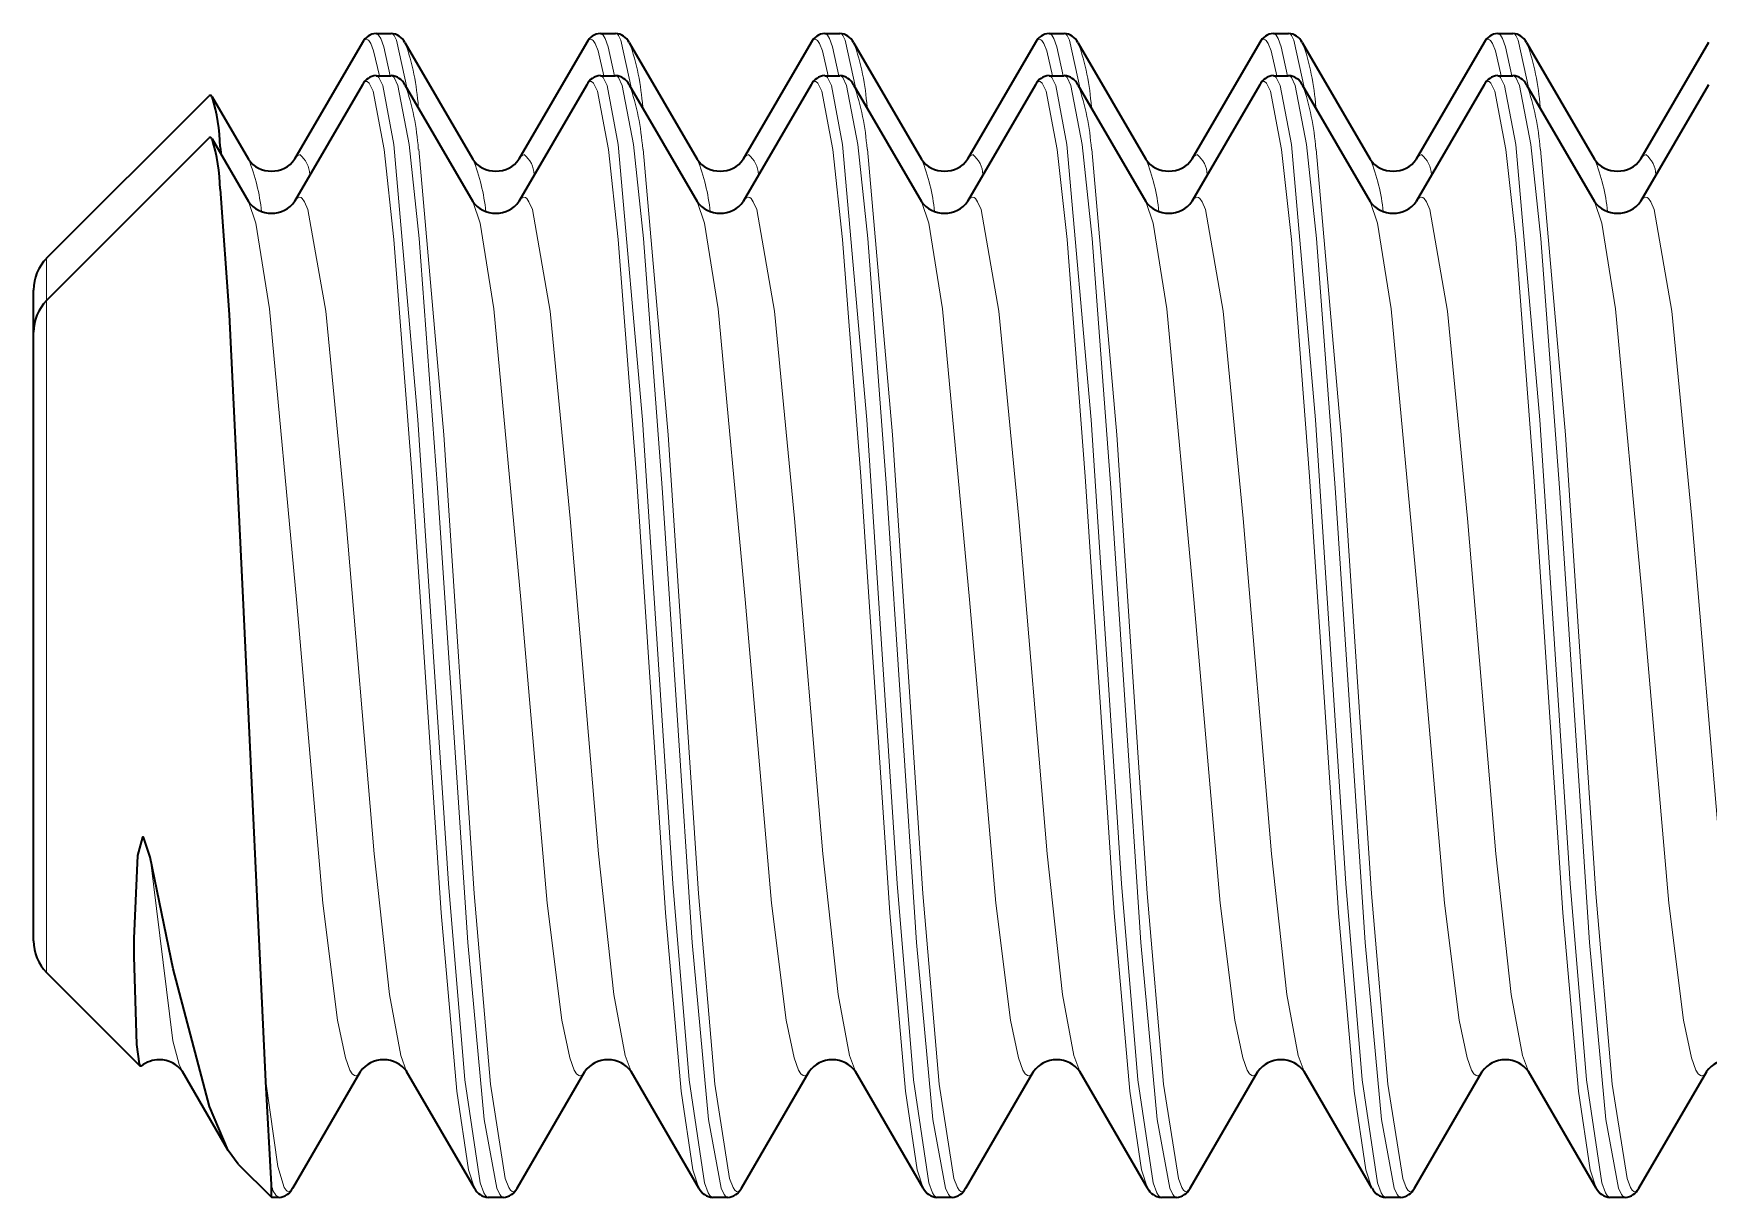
# Model space of a CAD drawing. Extents: x 386 to 1090, y 188 to 736.
# Drawn here: x 996.775 to 999.761, y 433.924 to 436 of the extents above; entities that cross this region are included whole.
import ezdxf

# ---------------------------------------------------------------- set-up
doc = ezdxf.new("R2010")
doc.units = 0

msp = doc.modelspace()

# ---------------------------------------------------------------- linework, layer by layer
at = {"color": 7, "lineweight": 35, "ltscale": 0.000671387}
for p, q in [((997.3854, 436), (997.4123, 436)), ((998.1854, 436), (998.2123, 436)), ((998.5854, 436), (998.6123, 436)), ((999.3854, 436), (999.4123, 436)), ((997.3854, 435.9248), (997.4123, 435.9248)), ((998.1854, 435.9248), (998.2123, 435.9248)), ((998.5854, 435.9248), (998.6123, 435.9248)), ((999.3854, 435.9248), (999.4123, 435.9248)), ((997.5854, 433.9248), (997.6123, 433.9248)), ((998.3854, 433.9248), (998.4123, 433.9248)), ((999.1854, 433.9248), (999.2123, 433.9248)), ((999.5854, 433.9248), (999.6123, 433.9248))]:
    msp.add_line(p, q, dxfattribs=at)
at = {"color": 7, "lineweight": 35, "ltscale": 0.000669861}
for p, q in [((997.7855, 436), (997.8123, 436)), ((998.9855, 436), (999.0123, 436)), ((997.7855, 435.9248), (997.8123, 435.9248)), ((998.9855, 435.9248), (999.0123, 435.9248)), ((997.9855, 433.9248), (998.0123, 433.9248)), ((998.7855, 433.9248), (998.8123, 433.9248))]:
    msp.add_line(p, q, dxfattribs=at)
at = {"color": 7, "lineweight": 35, "ltscale": 0.006017}
for p, q in [((997.361, 435.9839), (997.24, 435.7758)), ((997.4367, 435.9839), (997.5577, 435.7758)), ((997.761, 435.9839), (997.64, 435.7758)), ((997.8367, 435.9839), (997.9578, 435.7758)), ((998.161, 435.9839), (998.04, 435.7758)), ((998.6367, 435.9839), (998.7578, 435.7758)), ((998.961, 435.9839), (998.84, 435.7758)), ((999.361, 435.9839), (999.24, 435.7758)), ((999.4367, 435.9839), (999.5577, 435.7758)), ((999.761, 435.9839), (999.64, 435.7758)), ((997.361, 435.9087), (997.24, 435.7006)), ((997.4367, 435.9087), (997.5577, 435.7006)), ((997.761, 435.9087), (997.64, 435.7006)), ((997.8367, 435.9087), (997.9578, 435.7006)), ((998.161, 435.9087), (998.04, 435.7006)), ((998.6367, 435.9087), (998.7578, 435.7006)), ((998.961, 435.9087), (998.84, 435.7006)), ((999.361, 435.9087), (999.24, 435.7006)), ((999.4367, 435.9087), (999.5577, 435.7006)), ((999.761, 435.9087), (999.64, 435.7006)), ((997.6367, 433.9409), (997.7578, 434.1489)), ((998.4367, 433.9409), (998.5577, 434.1489)), ((998.8367, 433.9409), (998.9578, 434.1489)), ((999.6367, 433.9409), (999.7578, 434.1489))]:
    msp.add_line(p, q, dxfattribs=at)
at = {"color": 7, "lineweight": 35, "ltscale": 0.006018}
for p, q in [((998.2367, 435.9839), (998.3578, 435.7758)), ((998.561, 435.9839), (998.4399, 435.7758)), ((999.0367, 435.9839), (999.1578, 435.7758)), ((998.2367, 435.9087), (998.3578, 435.7006)), ((998.561, 435.9087), (998.4399, 435.7006)), ((999.0367, 435.9087), (999.1578, 435.7006)), ((997.2367, 433.9409), (997.3578, 434.1489)), ((997.961, 433.9409), (997.84, 434.1489)), ((998.0367, 433.9409), (998.1578, 434.1489)), ((998.361, 433.9409), (998.24, 434.1489)), ((998.761, 433.9409), (998.64, 434.1489)), ((999.161, 433.9409), (999.04, 434.1489)), ((999.2367, 433.9409), (999.3578, 434.1489))]:
    msp.add_line(p, q, dxfattribs=at)
at = {"color": 7, "lineweight": 35, "ltscale": 0.010248}
for p, q in [((996.798, 435.5992), (997.0879, 435.8891)), ((996.798, 435.5239), (997.0879, 435.8138))]:
    msp.add_line(p, q, dxfattribs=at)
at = {"color": 7, "lineweight": 35, "ltscale": 0.003223}
for p, q in [((997.0929, 435.8873), (997.1578, 435.7758)), ((997.0929, 435.812), (997.1578, 435.7006))]:
    msp.add_line(p, q, dxfattribs=at)
at = {"color": 7, "lineweight": 35, "ltscale": 0.00036561}
msp.add_line((997.1095, 435.7834), (997.1081, 435.7979), dxfattribs=at)
at = {"color": 7, "lineweight": 13, "ltscale": 0.001834}
msp.add_line((996.798, 435.5258), (996.798, 435.5992), dxfattribs=at)
at = {"color": 7, "lineweight": 35, "ltscale": 0.001661}
for p, q in [((996.7746, 435.4762), (996.7746, 435.5426)), ((996.7746, 435.4009), (996.7746, 435.4674))]:
    msp.add_line(p, q, dxfattribs=at)
at = {"color": 7, "lineweight": 13, "ltscale": 0.001833}
msp.add_line((996.798, 435.4506), (996.798, 435.5239), dxfattribs=at)
at = {"color": 7, "lineweight": 35, "ltscale": 0.000217438}
msp.add_line((996.7746, 435.4675), (996.7746, 435.4762), dxfattribs=at)
at = {"color": 7, "lineweight": 13, "ltscale": 0.028125}
msp.add_line((996.798, 434.3256), (996.798, 435.4506), dxfattribs=at)
at = {"color": 7, "lineweight": 35, "ltscale": 0.025469}
msp.add_line((996.7746, 434.3822), (996.7746, 435.4009), dxfattribs=at)
at = {"color": 7, "lineweight": 35, "ltscale": 0.005892}
msp.add_line((996.798, 434.3256), (996.9647, 434.1589), dxfattribs=at)
at = {"color": 7, "lineweight": 35, "ltscale": 4.74006e-05}
msp.add_line((996.9666, 434.1588), (996.9647, 434.1589), dxfattribs=at)
at = {"color": 7, "lineweight": 35, "ltscale": 0.004067}
msp.add_line((997.1218, 434.0083), (997.04, 434.1489), dxfattribs=at)
at = {"color": 7, "lineweight": 35, "ltscale": 0.006019}
for p, q in [((997.561, 433.9409), (997.4399, 434.1489)), ((999.561, 433.9409), (999.4399, 434.1489))]:
    msp.add_line(p, q, dxfattribs=at)
at = {"color": 7, "lineweight": 35, "ltscale": 0.004614}
msp.add_line((997.1989, 433.9469), (997.1888, 434.1312), dxfattribs=at)
at = {"color": 7, "lineweight": 35, "ltscale": 0.000756579}
msp.add_line((997.1397, 433.9839), (997.1218, 434.0083), dxfattribs=at)
at = {"color": 7, "lineweight": 35, "ltscale": 0.002091}
msp.add_line((997.1397, 433.9839), (997.1989, 433.9248), dxfattribs=at)
at = {"color": 7, "lineweight": 35, "ltscale": 0.000553131}
msp.add_line((997.1989, 433.9248), (997.1989, 433.9469), dxfattribs=at)
at = {"color": 7, "lineweight": 35, "ltscale": 0.000335693}
msp.add_line((997.1989, 433.9248), (997.2123, 433.9248), dxfattribs=at)
at = {"color": 7, "lineweight": 13}
for points in [[(997.4103, 435.9247), (997.3994, 435.9762), (997.3938, 435.9914), (997.39, 435.9974), (997.3882, 435.9991), (997.3854, 436)], [(997.4407, 435.9017), (997.4219, 435.9884), (997.4177, 435.9964), (997.4155, 435.9987), (997.4134, 435.9998), (997.4124, 436)], [(997.8103, 435.9247), (997.7993, 435.9762), (997.7938, 435.9914), (997.79, 435.9974), (997.7882, 435.9991), (997.7854, 436)], [(997.8408, 435.9017), (997.822, 435.9884), (997.8177, 435.9964), (997.8156, 435.9987), (997.8134, 435.9998), (997.8124, 436)], [(998.2103, 435.9247), (998.1993, 435.9762), (998.1938, 435.9914), (998.1901, 435.9974), (998.1882, 435.9991), (998.1854, 436)], [(998.2407, 435.9017), (998.222, 435.9884), (998.2177, 435.9964), (998.2156, 435.9987), (998.2134, 435.9998), (998.2123, 436)], [(998.6103, 435.9247), (998.5994, 435.9762), (998.5938, 435.9914), (998.59, 435.9974), (998.5882, 435.9991), (998.5854, 436)], [(998.6407, 435.9017), (998.6219, 435.9884), (998.6177, 435.9964), (998.6155, 435.9987), (998.6134, 435.9998), (998.6124, 436)], [(999.0103, 435.9247), (998.9993, 435.9762), (998.9938, 435.9914), (998.9901, 435.9974), (998.9882, 435.9991), (998.9854, 436)], [(999.0408, 435.9017), (999.022, 435.9884), (999.0177, 435.9964), (999.0156, 435.9987), (999.0134, 435.9998), (999.0123, 436)], [(999.4103, 435.9247), (999.3994, 435.9762), (999.3938, 435.9914), (999.39, 435.9974), (999.3882, 435.9991), (999.3854, 436)], [(999.4407, 435.9017), (999.4219, 435.9884), (999.4177, 435.9964), (999.4155, 435.9987), (999.4134, 435.9998), (999.4124, 436)], [(997.3913, 435.9247), (997.3811, 435.9694), (997.3759, 435.9825), (997.3724, 435.9877), (997.3707, 435.9891), (997.368, 435.99)], [(997.7913, 435.9247), (997.7811, 435.9694), (997.7759, 435.9825), (997.7725, 435.9877), (997.7707, 435.9891), (997.7681, 435.99)], [(998.1913, 435.9247), (998.1811, 435.9694), (998.1759, 435.9825), (998.1724, 435.9877), (998.1707, 435.9891), (998.1681, 435.99)], [(998.5913, 435.9247), (998.5811, 435.9694), (998.5759, 435.9825), (998.5724, 435.9877), (998.5707, 435.9891), (998.5681, 435.99)], [(998.9913, 435.9247), (998.9811, 435.9694), (998.9759, 435.9825), (998.9724, 435.9877), (998.9707, 435.9891), (998.9681, 435.99)], [(999.3913, 435.9247), (999.3811, 435.9694), (999.3759, 435.9825), (999.3724, 435.9877), (999.3707, 435.9891), (999.368, 435.99)], [(997.4, 435.793), (997.38, 435.8974), (997.3732, 435.9116), (997.3698, 435.9144), (997.368, 435.9148)], [(997.4173, 435.8023), (997.3973, 435.9074), (997.3904, 435.9217), (997.387, 435.9245), (997.3854, 435.9248)], [(997.4441, 435.8023), (997.4243, 435.9072), (997.4174, 435.9215), (997.414, 435.9244), (997.4124, 435.9248)], [(997.8, 435.793), (997.78, 435.8974), (997.7732, 435.9116), (997.7697, 435.9144), (997.7681, 435.9148)], [(997.8173, 435.8023), (997.7973, 435.9074), (997.7905, 435.9217), (997.787, 435.9245), (997.7854, 435.9248)], [(997.8441, 435.8023), (997.8242, 435.9072), (997.8174, 435.9215), (997.814, 435.9244), (997.8124, 435.9248)], [(998.2, 435.793), (998.18, 435.8974), (998.1732, 435.9116), (998.1697, 435.9144), (998.1681, 435.9148)], [(998.2173, 435.8023), (998.1973, 435.9074), (998.1905, 435.9217), (998.187, 435.9245), (998.1854, 435.9248)], [(998.2441, 435.8023), (998.2242, 435.9072), (998.2174, 435.9215), (998.214, 435.9244), (998.2123, 435.9248)], [(998.6, 435.793), (998.58, 435.8974), (998.5732, 435.9116), (998.5697, 435.9144), (998.5681, 435.9148)], [(998.6172, 435.8023), (998.5973, 435.9074), (998.5905, 435.9217), (998.587, 435.9245), (998.5854, 435.9248)], [(998.6441, 435.8023), (998.6242, 435.9072), (998.6174, 435.9215), (998.614, 435.9244), (998.6124, 435.9248)], [(999, 435.793), (998.98, 435.8974), (998.9731, 435.9116), (998.9697, 435.9144), (998.9681, 435.9148)], [(999.0173, 435.8023), (998.9973, 435.9074), (998.9905, 435.9217), (998.9871, 435.9245), (998.9854, 435.9248)], [(999.0441, 435.8023), (999.0242, 435.9072), (999.0174, 435.9215), (999.014, 435.9244), (999.0123, 435.9248)], [(999.4, 435.793), (999.38, 435.8974), (999.3732, 435.9116), (999.3698, 435.9144), (999.368, 435.9148)], [(999.4173, 435.8023), (999.3973, 435.9074), (999.3904, 435.9217), (999.387, 435.9245), (999.3854, 435.9248)], [(999.4441, 435.8023), (999.4243, 435.9072), (999.4174, 435.9215), (999.414, 435.9244), (999.4124, 435.9248)], [(997.561, 433.9409), (997.5501, 433.974), (997.5291, 434.1143), (997.5013, 434.4319), (997.4495, 435.2101), (997.4173, 435.633), (997.4, 435.793)], [(997.5854, 433.9248), (997.5837, 433.9251), (997.5806, 433.9277), (997.5773, 433.9329), (997.571, 433.9505), (997.5435, 434.1343), (997.5145, 434.4841), (997.4601, 435.3114), (997.4173, 435.8023)], [(997.6124, 433.9248), (997.6111, 433.925), (997.6085, 433.9265), (997.6059, 433.9298), (997.6008, 433.9411), (997.5783, 434.0638), (997.549, 434.3792), (997.4952, 435.1901), (997.462, 435.6345), (997.4441, 435.8023)], [(997.6296, 433.9348), (997.6281, 433.9351), (997.625, 433.9374), (997.6219, 433.942), (997.6158, 433.9581), (997.5893, 434.1268), (997.5603, 434.4666), (997.506, 435.2842), (997.4614, 435.7941)], [(997.961, 433.9409), (997.9501, 433.974), (997.9291, 434.1143), (997.9012, 434.4319), (997.8495, 435.2101), (997.8173, 435.633), (997.8, 435.793)], [(997.9854, 433.9248), (997.9838, 433.9251), (997.9805, 433.9277), (997.9774, 433.9329), (997.9709, 433.9505), (997.9435, 434.1343), (997.9145, 434.4841), (997.8602, 435.3114), (997.8173, 435.8023)], [(998.0123, 433.9248), (998.011, 433.925), (998.0085, 433.9265), (998.0059, 433.9298), (998.0007, 433.9411), (997.9783, 434.0638), (997.949, 434.3792), (997.8952, 435.1901), (997.8621, 435.6345), (997.8441, 435.8023)], [(998.0297, 433.9348), (998.0281, 433.9351), (998.025, 433.9374), (998.0219, 433.942), (998.0158, 433.9581), (997.9893, 434.1268), (997.9603, 434.4666), (997.906, 435.2842), (997.8614, 435.7941)], [(998.361, 433.9409), (998.3501, 433.974), (998.3291, 434.1143), (998.3013, 434.4319), (998.2495, 435.2101), (998.2173, 435.633), (998.2, 435.793)], [(998.3854, 433.9248), (998.3838, 433.9251), (998.3806, 433.9277), (998.3773, 433.9329), (998.371, 433.9505), (998.3435, 434.1343), (998.3145, 434.4841), (998.2601, 435.3114), (998.2173, 435.8023)], [(998.4124, 433.9248), (998.4111, 433.925), (998.4084, 433.9265), (998.4059, 433.9298), (998.4008, 433.9411), (998.3783, 434.0638), (998.349, 434.3792), (998.2952, 435.1901), (998.262, 435.6345), (998.2441, 435.8023)], [(998.4296, 433.9348), (998.4281, 433.9351), (998.425, 433.9374), (998.4219, 433.942), (998.4158, 433.9581), (998.3893, 434.1268), (998.3603, 434.4666), (998.306, 435.2842), (998.2614, 435.7941)], [(998.761, 433.9409), (998.7501, 433.974), (998.7291, 434.1143), (998.7012, 434.4319), (998.6495, 435.2101), (998.6173, 435.633), (998.6, 435.793)], [(998.7854, 433.9248), (998.7838, 433.9251), (998.7805, 433.9277), (998.7773, 433.9329), (998.7709, 433.9505), (998.7435, 434.1343), (998.7145, 434.4841), (998.6602, 435.3114), (998.6172, 435.8023)], [(998.8124, 433.9248), (998.811, 433.925), (998.8085, 433.9265), (998.8059, 433.9298), (998.8008, 433.9411), (998.7783, 434.0638), (998.749, 434.3792), (998.6952, 435.1901), (998.662, 435.6345), (998.6441, 435.8023)], [(998.8297, 433.9348), (998.8281, 433.9351), (998.825, 433.9374), (998.8219, 433.942), (998.8158, 433.9581), (998.7893, 434.1268), (998.7603, 434.4666), (998.706, 435.2842), (998.6614, 435.7941)], [(999.161, 433.9409), (999.1501, 433.974), (999.1292, 434.1143), (999.1013, 434.4319), (999.0494, 435.2101), (999.0173, 435.633), (999, 435.793)], [(999.1854, 433.9248), (999.1838, 433.9251), (999.1805, 433.9277), (999.1774, 433.9329), (999.171, 433.9505), (999.1435, 434.1343), (999.1145, 434.4841), (999.0602, 435.3114), (999.0173, 435.8023)], [(999.2123, 433.9248), (999.2111, 433.925), (999.2085, 433.9265), (999.2059, 433.9298), (999.2007, 433.9411), (999.1783, 434.0638), (999.149, 434.3792), (999.0952, 435.1901), (999.062, 435.6345), (999.0441, 435.8023)], [(999.2296, 433.9348), (999.2281, 433.9351), (999.225, 433.9374), (999.2219, 433.942), (999.2158, 433.9581), (999.1893, 434.1268), (999.1603, 434.4666), (999.106, 435.2842), (999.0614, 435.7941)], [(999.561, 433.9409), (999.5501, 433.974), (999.5291, 434.1143), (999.5013, 434.4319), (999.4495, 435.2101), (999.4173, 435.633), (999.4, 435.793)], [(999.5854, 433.9248), (999.5837, 433.9251), (999.5806, 433.9277), (999.5773, 433.9329), (999.571, 433.9505), (999.5435, 434.1343), (999.5145, 434.4841), (999.4601, 435.3114), (999.4173, 435.8023)], [(999.6124, 433.9248), (999.6111, 433.925), (999.6085, 433.9265), (999.6059, 433.9298), (999.6008, 433.9411), (999.5783, 434.0638), (999.549, 434.3792), (999.4952, 435.1901), (999.462, 435.6345), (999.4441, 435.8023)], [(999.6296, 433.9348), (999.6281, 433.9351), (999.625, 433.9374), (999.6219, 433.942), (999.6158, 433.9581), (999.5893, 434.1268), (999.5603, 434.4666), (999.506, 435.2842), (999.4614, 435.7941)], [(997.1578, 435.7006), (997.1709, 435.6619), (997.1953, 435.5093), (997.2435, 434.9909), (997.2904, 434.4493), (997.3164, 434.2409), (997.3306, 434.1732), (997.3386, 434.1513), (997.3427, 434.1449), (997.3468, 434.1417), (997.3489, 434.1413)], [(997.2488, 435.7083), (997.2519, 435.7074), (997.2539, 435.7058), (997.258, 435.7002), (997.264, 435.6862), (997.2958, 435.5051), (997.3315, 435.1352), (997.3818, 434.5374), (997.4095, 434.2865), (997.4294, 434.1775), (997.4399, 434.1489)], [(997.5577, 435.7006), (997.5709, 435.6619), (997.5952, 435.5093), (997.6435, 434.9909), (997.6904, 434.4493), (997.7164, 434.2409), (997.7307, 434.1732), (997.7386, 434.1513), (997.7427, 434.1449), (997.7468, 434.1417), (997.7488, 434.1413)], [(997.6489, 435.7083), (997.6519, 435.7074), (997.6539, 435.7058), (997.658, 435.7002), (997.664, 435.6862), (997.6957, 435.5051), (997.7316, 435.1352), (997.7818, 434.5374), (997.8094, 434.2865), (997.8294, 434.1775), (997.84, 434.1489)], [(997.9578, 435.7006), (997.9709, 435.6619), (997.9952, 435.5093), (998.0435, 434.9909), (998.0904, 434.4493), (998.1164, 434.2409), (998.1306, 434.1732), (998.1387, 434.1513), (998.1427, 434.1449), (998.1468, 434.1417), (998.1489, 434.1413)], [(998.0488, 435.7083), (998.0519, 435.7074), (998.054, 435.7058), (998.058, 435.7002), (998.064, 435.6862), (998.0958, 435.5051), (998.1315, 435.1352), (998.1818, 434.5374), (998.2095, 434.2865), (998.2294, 434.1775), (998.24, 434.1489)], [(998.3578, 435.7006), (998.3708, 435.6619), (998.3953, 435.5093), (998.4435, 434.9909), (998.4904, 434.4493), (998.5164, 434.2409), (998.5306, 434.1732), (998.5386, 434.1513), (998.5427, 434.1449), (998.5468, 434.1417), (998.5488, 434.1413)], [(998.4489, 435.7083), (998.4519, 435.7074), (998.4539, 435.7058), (998.458, 435.7002), (998.464, 435.6862), (998.4957, 435.5051), (998.5316, 435.1352), (998.5818, 434.5374), (998.6095, 434.2865), (998.6294, 434.1775), (998.64, 434.1489)], [(998.7578, 435.7006), (998.7709, 435.6619), (998.7952, 435.5093), (998.8435, 434.9909), (998.8904, 434.4493), (998.9164, 434.2409), (998.9307, 434.1732), (998.9387, 434.1513), (998.9427, 434.1449), (998.9468, 434.1417), (998.9489, 434.1413)], [(998.8489, 435.7083), (998.8519, 435.7074), (998.8539, 435.7058), (998.858, 435.7002), (998.864, 435.6862), (998.8958, 435.5051), (998.9315, 435.1352), (998.9818, 434.5374), (999.0095, 434.2865), (999.0294, 434.1775), (999.04, 434.1489)], [(999.1578, 435.7006), (999.1709, 435.6619), (999.1953, 435.5093), (999.2435, 434.9909), (999.2904, 434.4493), (999.3164, 434.2409), (999.3306, 434.1732), (999.3386, 434.1513), (999.3427, 434.1449), (999.3468, 434.1417), (999.3489, 434.1413)], [(999.2488, 435.7083), (999.2519, 435.7074), (999.2539, 435.7058), (999.258, 435.7002), (999.264, 435.6862), (999.2958, 435.5051), (999.3315, 435.1352), (999.3818, 434.5374), (999.4095, 434.2865), (999.4294, 434.1775), (999.4399, 434.1489)], [(999.5577, 435.7006), (999.5709, 435.6619), (999.5952, 435.5093), (999.6435, 434.9909), (999.6904, 434.4493), (999.7164, 434.2409), (999.7307, 434.1732), (999.7386, 434.1513), (999.7427, 434.1449), (999.7468, 434.1417), (999.7488, 434.1413)], [(999.6489, 435.7083), (999.6519, 435.7074), (999.6539, 435.7058), (999.658, 435.7002), (999.664, 435.6862), (999.6957, 435.5051), (999.7316, 435.1352), (999.7818, 434.5374), (999.8094, 434.2865), (999.8294, 434.1775), (999.84, 434.1489)], [(996.9824, 434.5313), (997.0232, 434.204), (997.0343, 434.1617), (997.04, 434.1489)], [(997.1888, 434.1312), (997.2104, 433.9796), (997.2217, 433.9425), (997.2252, 433.9372), (997.227, 433.9356), (997.2296, 433.9348)]]:
    msp.add_lwpolyline(points, dxfattribs=at)
at = {"color": 7, "lineweight": 35}
for points in [[(997.1888, 434.1312), (997.1489, 434.9812), (997.1243, 435.499), (997.1081, 435.7227)], [(996.9824, 434.5313), (996.9705, 434.5668), (996.9689, 434.567), (996.9602, 434.5343), (996.9536, 434.3861), (996.9535, 434.3539)], [(997.1218, 434.0083), (997.0883, 434.0868), (997.0239, 434.3321), (996.9824, 434.5313)], [(996.9535, 434.3539), (996.9581, 434.1971), (996.9629, 434.1625), (996.9641, 434.1598), (996.9647, 434.1589)]]:
    msp.add_lwpolyline(points, dxfattribs=at)
for centre, radius, start, end in [((997.3871, 435.9714), 0.0288, 93.3696, 154.3681), ((997.4106, 435.9714), 0.0288, 25.6166, 86.6275), ((997.787, 435.9714), 0.0288, 93.3691, 154.3686), ((997.8107, 435.9714), 0.0288, 25.6166, 86.6275), ((998.1871, 435.9714), 0.0288, 93.3691, 154.3686), ((998.2107, 435.9714), 0.0288, 25.6166, 86.6275), ((998.587, 435.9714), 0.0288, 93.3691, 154.3686), ((998.6107, 435.9714), 0.0288, 25.6166, 86.6275), ((998.9871, 435.9714), 0.0288, 93.3691, 154.3686), ((999.0107, 435.9714), 0.0288, 25.6166, 86.6275), ((999.3871, 435.9714), 0.0288, 93.3691, 154.3686), ((999.4106, 435.9714), 0.0288, 25.6166, 86.6275), ((997.3871, 435.8962), 0.0288, 93.3696, 154.3681), ((997.4106, 435.8962), 0.0288, 25.6166, 86.6275), ((997.787, 435.8962), 0.0288, 93.3691, 154.3686), ((997.8107, 435.8962), 0.0288, 25.6166, 86.6275), ((998.1871, 435.8962), 0.0288, 93.3691, 154.3686), ((998.2107, 435.8962), 0.0288, 25.6166, 86.6275), ((998.587, 435.8962), 0.0288, 93.3691, 154.3686), ((998.6107, 435.8962), 0.0288, 25.6166, 86.6275), ((998.9871, 435.8962), 0.0288, 93.3691, 154.3686), ((999.0107, 435.8962), 0.0288, 25.6166, 86.6275), ((999.3871, 435.8962), 0.0288, 93.3691, 154.3686), ((999.4106, 435.8962), 0.0288, 25.6166, 86.6275), ((997.0898, 435.8869), 0.00295, 7.054, 131.2936), ((996.7369, 435.7848), 0.3709, 2.0232, 16.0567), ((997.0898, 435.8117), 0.00295, 7.054, 131.2936), ((996.7369, 435.7096), 0.3709, 2.0232, 16.0567), ((997.1979, 435.8036), 0.0489, 214.6608, 271.0862), ((997.1998, 435.8036), 0.0489, 268.9138, 325.3392), ((997.5979, 435.8036), 0.0489, 214.6608, 271.0862), ((997.5998, 435.8036), 0.0489, 268.9138, 325.3392), ((997.9979, 435.8036), 0.0489, 214.6608, 271.0862), ((997.9998, 435.8036), 0.0489, 268.9138, 325.3392), ((998.3979, 435.8036), 0.0489, 214.6608, 271.0862), ((998.3998, 435.8036), 0.0489, 268.9138, 325.3392), ((998.7979, 435.8036), 0.0489, 214.6608, 271.0862), ((998.7998, 435.8036), 0.0489, 268.9138, 325.3392), ((999.1979, 435.8036), 0.0489, 214.6608, 271.0862), ((999.1998, 435.8036), 0.0489, 268.9138, 325.3392), ((999.5979, 435.8036), 0.0489, 214.6608, 271.0862), ((999.5998, 435.8036), 0.0489, 268.9138, 325.3392), ((997.1979, 435.7284), 0.0489, 214.6608, 271.0862), ((997.1998, 435.7284), 0.0489, 268.9138, 325.3392), ((997.5979, 435.7284), 0.0489, 214.6608, 271.0862), ((997.5998, 435.7284), 0.0489, 268.9138, 325.3392), ((997.9979, 435.7284), 0.0489, 214.6608, 271.0862), ((997.9998, 435.7284), 0.0489, 268.9138, 325.3392), ((998.3979, 435.7284), 0.0489, 214.6608, 271.0862), ((998.3998, 435.7284), 0.0489, 268.9138, 325.3392), ((998.7979, 435.7284), 0.0489, 214.6608, 271.0862), ((998.7998, 435.7284), 0.0489, 268.9138, 325.3392), ((999.1979, 435.7284), 0.0489, 214.6608, 271.0862), ((999.1998, 435.7284), 0.0489, 268.9138, 325.3392), ((999.5979, 435.7284), 0.0489, 214.6608, 271.0862), ((999.5998, 435.7284), 0.0489, 268.9138, 325.3392), ((996.8546, 435.5426), 0.08, 135.0045, 179.9955), ((996.8546, 435.4673), 0.08, 135.0045, 179.9955), ((996.8546, 434.3822), 0.08, 180.0045, 224.9955), ((996.9987, 434.1188), 0.0513, 89.8229, 128.7815), ((996.9998, 434.1211), 0.049, 34.6735, 91.0847), ((997.3979, 434.1212), 0.0489, 88.9138, 145.3392), ((997.3998, 434.1212), 0.0489, 34.6608, 91.0862), ((997.7979, 434.1212), 0.0489, 88.9138, 145.3392), ((997.7998, 434.1212), 0.0489, 34.6608, 91.0862), ((998.1979, 434.1212), 0.0489, 88.9138, 145.3392), ((998.1998, 434.1212), 0.0489, 34.6608, 91.0862), ((998.5979, 434.1212), 0.0489, 88.9138, 145.3392), ((998.5998, 434.1212), 0.0489, 34.6608, 91.0862), ((998.9979, 434.1212), 0.0489, 88.9138, 145.3392), ((998.9998, 434.1212), 0.0489, 34.6608, 91.0862), ((999.3979, 434.1212), 0.0489, 88.9138, 145.3392), ((999.3998, 434.1212), 0.0489, 34.6608, 91.0862), ((999.7979, 434.1212), 0.0489, 88.9138, 145.3392), ((997.2107, 433.9534), 0.0288, 273.3725, 334.3834), ((997.587, 433.9534), 0.0288, 205.6314, 266.6309), ((997.6107, 433.9534), 0.0288, 273.3725, 334.3834), ((997.9871, 433.9534), 0.0288, 205.6314, 266.6309), ((998.0107, 433.9534), 0.0288, 273.3725, 334.3834), ((998.3871, 433.9534), 0.0288, 205.6314, 266.6309), ((998.4106, 433.9534), 0.0288, 273.3725, 334.3834), ((998.787, 433.9534), 0.0288, 205.6314, 266.6309), ((998.8107, 433.9534), 0.0288, 273.3725, 334.3834), ((999.1871, 433.9534), 0.0288, 205.6314, 266.6309), ((999.2107, 433.9534), 0.0288, 273.3725, 334.3834), ((999.587, 433.9534), 0.0288, 205.6314, 266.6309), ((999.6107, 433.9534), 0.0288, 273.3725, 334.3834)]:
    msp.add_arc(centre, radius, start, end, dxfattribs=at)
at = {"color": 7, "lineweight": 13}
for centre, radius, start, end in [((997.3704, 435.9805), 0.00985, 103.6674, 160.0966), ((997.0186, 435.8386), 0.4432, 3.9659, 19.1592), ((997.7704, 435.9805), 0.00985, 103.6672, 160.0965), ((997.4186, 435.8386), 0.4432, 3.9659, 19.1592), ((998.1704, 435.9805), 0.00985, 103.6672, 160.0965), ((997.8186, 435.8386), 0.4432, 3.9659, 19.1592), ((998.5704, 435.9805), 0.00985, 103.6672, 160.0965), ((998.2186, 435.8386), 0.4432, 3.9659, 19.1592), ((998.9704, 435.9805), 0.00985, 103.6672, 160.0965), ((998.6187, 435.8386), 0.4432, 3.9659, 19.1592), ((999.3704, 435.9805), 0.00985, 103.6672, 160.0965), ((999.0186, 435.8386), 0.4432, 3.9659, 19.1592), ((997.3704, 435.9053), 0.00985, 103.6674, 160.0966), ((997.0186, 435.7634), 0.4432, 3.9659, 19.1592), ((997.7704, 435.9053), 0.00985, 103.6672, 160.0965), ((997.4186, 435.7634), 0.4432, 3.9659, 19.1592), ((998.1704, 435.9053), 0.00985, 103.6672, 160.0965), ((997.8186, 435.7634), 0.4432, 3.9659, 19.1592), ((998.5704, 435.9053), 0.00985, 103.6672, 160.0965), ((998.2186, 435.7634), 0.4432, 3.9659, 19.1592), ((998.9704, 435.9053), 0.00985, 103.6672, 160.0965), ((998.6187, 435.7634), 0.4432, 3.9659, 19.1592), ((999.3704, 435.9053), 0.00985, 103.6672, 160.0965), ((999.0186, 435.7634), 0.4432, 3.9659, 19.1592), ((997.2206, 435.7474), 0.0465, 1.4981, 52.0225), ((997.6207, 435.7474), 0.0465, 1.4981, 52.0225), ((998.0206, 435.7474), 0.0465, 1.4981, 52.0226), ((998.4207, 435.7474), 0.0465, 1.4981, 52.0225), ((998.8207, 435.7474), 0.0465, 1.4981, 52.0226), ((999.2206, 435.7474), 0.0465, 1.4981, 52.0226), ((999.6207, 435.7474), 0.0465, 1.4981, 52.0225), ((996.829, 435.6457), 0.354, 5.9394, 21.6077), ((997.2517, 435.7715), 0.0124, 103.5865, 159.954), ((997.229, 435.6457), 0.354, 5.9394, 21.6077), ((997.6517, 435.7715), 0.0124, 103.5865, 159.954), ((997.629, 435.6457), 0.354, 5.9394, 21.6077), ((998.0518, 435.7715), 0.0124, 103.5865, 159.954), ((998.0291, 435.6457), 0.354, 5.9394, 21.6077), ((998.4517, 435.7715), 0.0124, 103.5865, 159.954), ((998.429, 435.6457), 0.354, 5.9394, 21.6077), ((998.8517, 435.7715), 0.0124, 103.5865, 159.954), ((998.829, 435.6457), 0.354, 5.9394, 21.6077), ((999.2517, 435.7715), 0.0124, 103.5865, 159.954), ((999.229, 435.6457), 0.354, 5.9394, 21.6077), ((999.6517, 435.7715), 0.0124, 103.5865, 159.954), ((997.2517, 435.6963), 0.0124, 103.5865, 159.954), ((997.6517, 435.6963), 0.0124, 103.5865, 159.954), ((998.0518, 435.6963), 0.0124, 103.5865, 159.954), ((998.4517, 435.6963), 0.0124, 103.5865, 159.954), ((998.8517, 435.6963), 0.0124, 103.5865, 159.954), ((999.2517, 435.6963), 0.0124, 103.5865, 159.954), ((999.6517, 435.6963), 0.0124, 103.5865, 159.954), ((997.3459, 434.1532), 0.0124, 283.5865, 339.954), ((997.746, 434.1532), 0.0124, 283.5865, 339.954), ((998.146, 434.1532), 0.0124, 283.5865, 339.954), ((998.546, 434.1532), 0.0124, 283.5865, 339.954), ((998.946, 434.1532), 0.0124, 283.5865, 339.954), ((999.3459, 434.1532), 0.0124, 283.5865, 339.954), ((999.746, 434.1532), 0.0124, 283.5865, 339.954), ((997.228, 433.9483), 0.0287, 182.6785, 236.2698), ((997.2273, 433.9443), 0.00986, 283.6847, 340.1213), ((997.6273, 433.9443), 0.00986, 283.6847, 340.1213), ((998.0273, 433.9443), 0.00986, 283.6847, 340.1213), ((998.4273, 433.9443), 0.00986, 283.6847, 340.1213), ((998.8273, 433.9443), 0.00986, 283.6847, 340.1213), ((999.2273, 433.9443), 0.00986, 283.6847, 340.1213), ((999.6273, 433.9443), 0.00986, 283.6847, 340.1213)]:
    msp.add_arc(centre, radius, start, end, dxfattribs=at)

doc.saveas('drawing.dxf')
